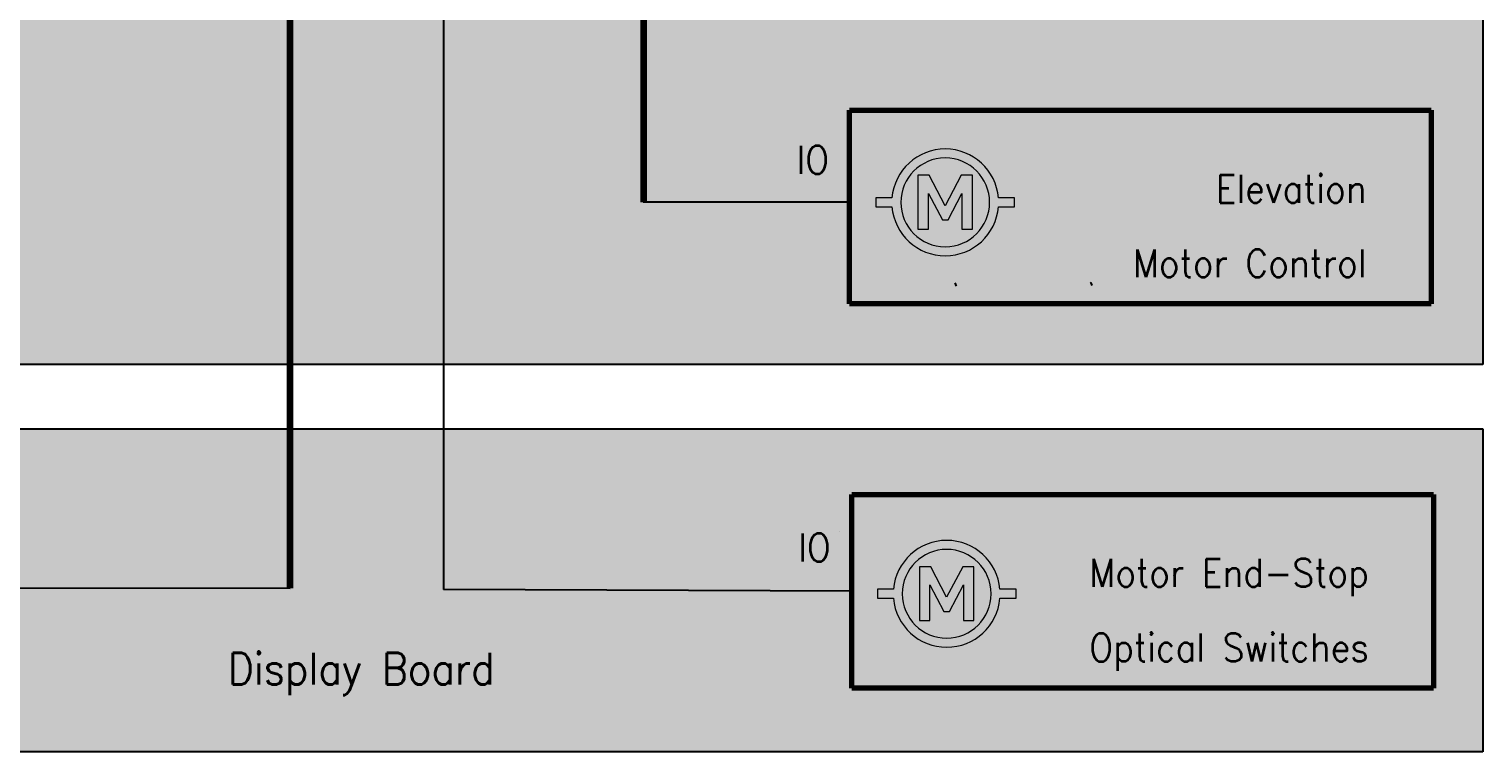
# Model space of a CAD drawing. Header units: millimetres. Extents: x 18 to 196, y 119 to 244.
# Drawn here: x 81.3 to 195.6, y 119.4 to 176.2 of the extents above; entities that cross this region are included whole.
import ezdxf

# ---------------------------------------------------------------- set-up
doc = ezdxf.new("R2010")
doc.units = ezdxf.units.MM
doc.layers.get('0').update_dxf_attribs({"color": 18, "lineweight": 25, "true_color": 0x000000})
for name, color, linetype, lineweight, true_color in [('art', 18, 'Continuous', 18, 0x000000), ('board backgnd', 9, 'Continuous', 25, 0xc5c5c5), ('Hatch', 254, 'Continuous', 25, 0xdedede), ('Leader', 18, 'Continuous', 100, 0x000000), ('outline', 18, 'Continuous', 70, 0x000000), ('Text', 18, 'Continuous', 35, 0x000000)]:
    doc.layers.add(name, color=color, linetype=linetype, lineweight=lineweight, true_color=true_color)
doc.styles.add('QCADDimTextStyle', font='txt')
doc.styles.add('textstyle19', font='Standard')
doc.styles.add('textstyle24', font='Standard')
doc.styles.add('textstyle33', font='Standard')
doc.styles.add('textstyle34', font='Standard')
doc.styles.add('textstyle36', font='Standard')
doc.dimstyles.new('QCADDimStyle', dxfattribs={"dimtxt": 2.5, "dimasz": 2.5, "dimexe": 1.25, "dimexo": 0.625, "dimtad": 1, "dimtoh": 1, "dimdec": 4, "dimzin": 0, "dimdsep": 46, "dimtxsty": 'QCADDimTextStyle', "dimcen": 0.09, "dimadec": 0, "dimazin": 0, "dimtfac": 1, "dimtdec": 4, "dimtofl": 0, "dimtmove": 0, "dimatfit": 3, "dimfxl": 1, "dimtolj": 1, "dimtzin": 0, "dimarcsym": 0})

# ---------------------------------------------------------------- blocks, each defined once
blk = doc.blocks.new('Motor')
at = {"layer": 'art'}
for p, q in [((-1.252304666666666, 2.409190000000001), (-2.13488016, 2.409190000000001)), ((-2.13488016, 2.409190000000001), (-2.13488016, -1.824796959999999)), ((-4e-16, 1.8e-15), (-1.252304666666666, 2.409190000000001)), ((1.264229119999999, 2.409190000000001), (-4e-16, 1.8e-15)), ((2.140854239999999, 2.409190000000001), (1.264229119999999, 2.409190000000001)), ((2.140854239999999, -1.824796959999999), (2.140854239999999, 2.409190000000001)), ((-4.184013306666666, 0.6324227466666685), (-5.44957, 0.6324227466666685)), ((-5.44957, 0.6324227466666685), (-5.44957, -0.0787772533333317)), ((-1.311950640000001, -1.824796959999999), (-1.311950640000001, 0.9779948266666683)), ((-1.311950640000001, 0.9779948266666683), (-0.2206616533333339, -1.109187519999996)), ((0.2266120266666665, -1.109187519999996), (1.317901013333332, 0.9779948266666683)), ((1.317901013333332, 0.9779948266666683), (1.317901013333332, -1.824796959999999)), ((5.455496666666665, 0.6324227466666685), (4.189963679999998, 0.6324227466666685)), ((5.455496666666665, -0.0787772533333317), (5.455496666666665, 0.6324227466666685)), ((-5.44957, -0.0787772533333317), (-4.184013306666666, -0.0787772533333317)), ((-0.2206616533333339, -1.109187519999996), (0.2266120266666665, -1.109187519999996)), ((4.189963679999998, -0.0787772533333317), (5.455496666666665, -0.0787772533333317)), ((-2.13488016, -1.824796959999999), (-1.311950640000001, -1.824796959999999)), ((1.317901013333332, -1.824796959999999), (2.140854239999999, -1.824796959999999))]:
    blk.add_line(p, q, dxfattribs=at)
for centre, radius, start, end in [((0.0081324752346514, 0.2713300355334032), 4.207668499626199, 90.07038817083, 175.0769487477151), ((0.0069083052543433, 0.2728777747456594), 3.494919811744398, 90.06467395578308, 179.9353260442155), ((-0.0022182846390217, 0.2712906187817481), 4.207707931693379, 4.923543722663319, 89.92944260373538), ((-0.0009781763238355, 0.2728575034961485), 3.494940079074626, 0.0650059062569837, 89.93538317938848), ((0.0069083052543459, 0.2807677185876796), 3.494919811744402, 180.0646739557846, 269.9353260442169), ((-0.0009781763238315, 0.2807879898371906), 3.494940079074623, 270.0646168206115, 359.934994093743), ((0.0081324752346532, 0.2823154577999332), 4.207668499626199, 184.9230512522848, 269.92961182917), ((-0.0022182846390182, 0.2823548745515869), 4.207707931693375, 270.0705573962646, 355.0764562773366)]:
    blk.add_arc(centre, radius, start, end, dxfattribs=at)

msp = doc.modelspace()

# ---------------------------------------------------------------- hatches: boundary and pattern name
at = {"layer": 'board backgnd'}
for points in [[(195.58, 243.84), (195.58, 149.86), (129.54, 149.86), (17.78000000000002, 149.86), (17.78, 243.84)], [(195.5799999999997, 119.38), (17.78, 119.38), (17.78, 144.78), (195.58, 144.78)]]:
    msp.add_hatch(color=256, dxfattribs=at).paths.add_polyline_path(points, flags=0)
at = {"layer": 'Hatch'}
for points in [[(145.7904422405598, 154.6143059436695), (145.9326892521267, 169.8543059436695), (191.5104422405598, 169.8543059436695), (191.5104422405598, 154.6143059436695)], [(145.9741517652453, 124.394189974018), (146.1163987768123, 139.634189974018), (191.6941517652453, 139.634189974018), (191.6941517652453, 124.394189974018)]]:
    msp.add_hatch(color=256, dxfattribs=at).paths.add_polyline_path(points, flags=0)

# ---------------------------------------------------------------- linework, layer by layer
for p, q in [((195.58, 243.84), (195.58, 149.86)), ((129.54, 149.86), (17.78, 149.86)), ((195.58, 149.86), (129.54, 149.86)), ((17.78, 144.78), (195.58, 144.78)), ((195.58, 144.78), (195.5799999999996, 119.38)), ((195.5799999999996, 119.38), (17.78, 119.38))]:
    msp.add_line(p, q)
for centre, radius, start, end in [((228.2607821630806, 184.8414204800506), 79.51604826589316, 201.052683245388, 201.2645245441177), ((238.9248478513524, 184.8985593373041), 79.51604826589316, 201.052683245388, 201.2645245441177), ((148.5752425785491, 137.1955417050931), 3.634046830375889, 188.0871755955962, 188.097710858438)]:
    msp.add_arc(centre, radius, start, end, dxfattribs=at)
at = {"layer": 'Leader'}
for p, q in [((129.6111235057835, 162.6267292650425), (129.6111235057835, 187.960090525141)), ((101.8114485588013, 132.2628442205258), (101.8114485588013, 183.1128442205258))]:
    msp.add_line(p, q, dxfattribs=at)
at = {"layer": 'outline'}
for p, q in [((145.7904422405598, 169.8543059436695), (191.5104422405598, 169.8543059436695)), ((145.7904422405598, 154.6143059436695), (145.7904422405598, 169.8543059436695)), ((191.5104422405598, 169.8543059436695), (191.5104422405598, 154.6143059436695)), ((191.5104422405598, 154.6143059436695), (145.7904422405598, 154.6143059436695)), ((145.9741517652453, 139.634189974018), (191.6941517652453, 139.634189974018)), ((145.9741517652453, 124.394189974018), (145.9741517652453, 139.634189974018)), ((191.6941517652453, 139.634189974018), (191.6941517652453, 124.394189974018)), ((191.6941517652453, 124.394189974018), (145.9741517652453, 124.394189974018))]:
    msp.add_line(p, q, dxfattribs=at)

# ---------------------------------------------------------------- block references
at = {"layer": 'art'}
for p in [(153.303248002792, 162.3242764469483), (153.4220949913059, 131.5393517813135)]:
    msp.add_blockref('Motor', p, dxfattribs=at)

# ---------------------------------------------------------------- texts
at = {"char_height": 2.2, "attachment_point": 3, "line_spacing_factor": 0.8}
for insert, style in [((144.1882047535081, 167.0438686110076), 'textstyle33'), ((144.3216635250565, 136.5479480829372), 'textstyle34')]:
    msp.add_mtext('IO', dxfattribs=dict(at, insert=insert, style=style))
at = {"insert": (96.90588107235038, 125.5085458644039), "char_height": 2.5, "attachment_point": 4, "style": 'textstyle36'}
msp.add_mtext('Display Board', dxfattribs=at)
at = {"layer": 'Text', "char_height": 2.2, "attachment_point": 3, "line_spacing_factor": 0.8}
for s, insert, style in [('Elevation\\P\\PMotor Control', (186.4304422405597, 164.7743059436695), 'textstyle24'), ('Motor End-Stop\\P\\POptical Switches', (186.6141517652453, 134.5541899740181), 'textstyle19')]:
    msp.add_mtext(s, dxfattribs=dict(at, insert=insert, style=style))

# ---------------------------------------------------------------- leaders
at = {"layer": 'Leader'}
for points in [[(113.8615080506859, 183.1128442205257), (113.8615080506859, 132.1532981809413)], [(145.7904422405598, 162.6267292650425), (129.5546168600848, 162.6267292650425)], [(68.37051938374474, 132.2972629573768), (101.8114485588013, 132.2628442205258)]]:
    msp.add_leader(points, dimstyle='QCADDimStyle', override={"dimscale": 2, "dimtxt": 0.18, "dimexe": 0.18, "dimexo": 0.0625, "dimgap": 0.09, "dimtad": 0, "dimtih": 1}, dxfattribs=at)
at = {"layer": 'Leader', "has_arrowhead": 0}
msp.add_leader([(145.9741517652453, 132.014189974018), (113.8615080506859, 132.1532981809413)], dimstyle='QCADDimStyle', override={"dimscale": 2, "dimtxt": 0.18, "dimexe": 0.18, "dimexo": 0.0625, "dimgap": 0.09, "dimtad": 0, "dimtih": 1}, dxfattribs=at)

doc.saveas('drawing.dxf')
